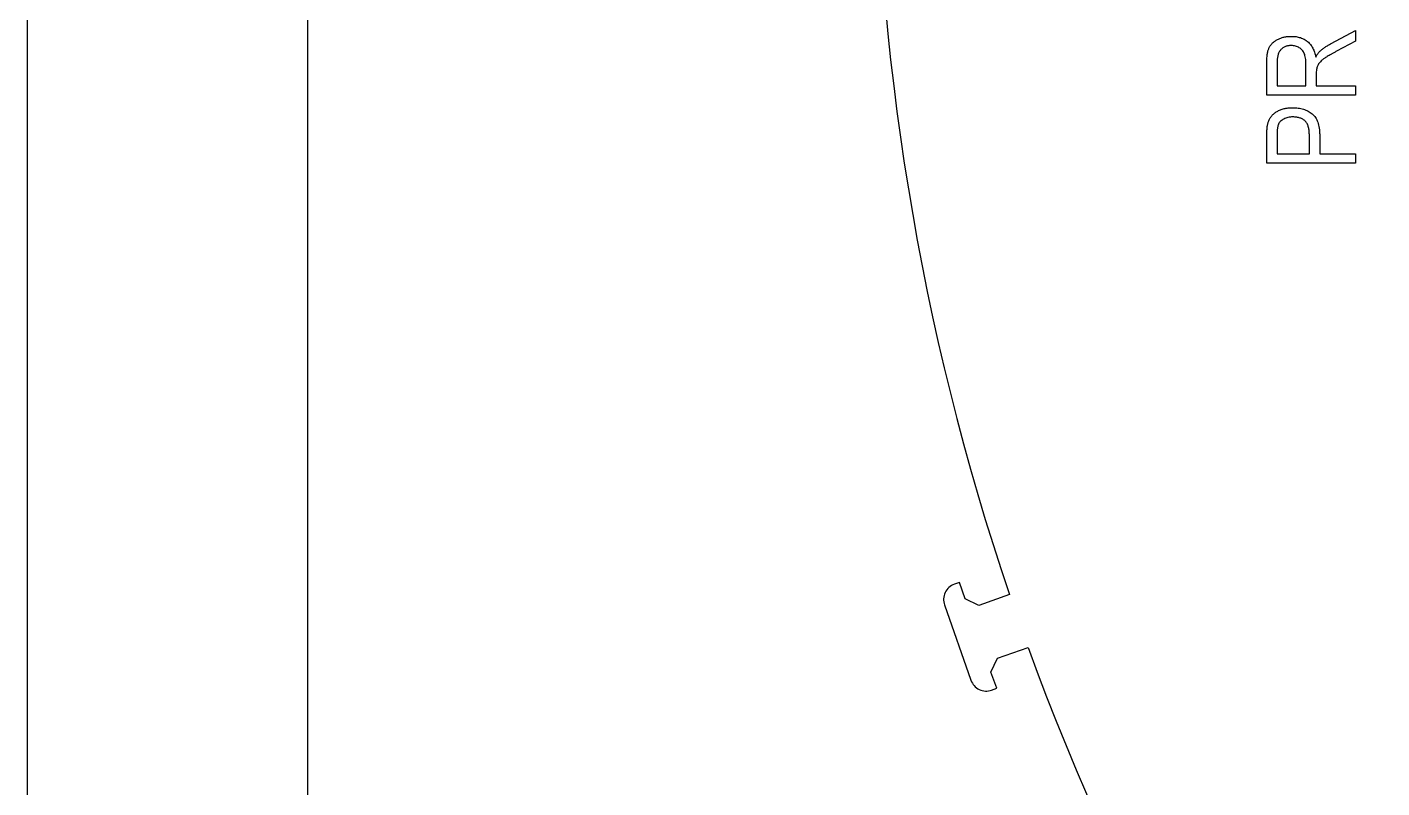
# Model space of a CAD drawing. Extents: x 11 to 185, y 6 to 281.
# Drawn here: x 19.2 to 82.1, y 75.5 to 110.8 of the extents above; entities that cross this region are included whole.
import ezdxf

# ---------------------------------------------------------------- set-up
doc = ezdxf.new("R2010")
doc.units = 0
doc.layers.get('0').update_dxf_attribs({"linetype": 'CONTINUOUS'})

msp = doc.modelspace()

# ---------------------------------------------------------------- linework, layer by layer
at = {"color": 7}
for points in [[(19.202424, 137.240297), (19.202424, 72.127275)], [(32.202408, 137.240297), (32.202408, 72.127275)], [(79.695725, 109.996827), (80.818948, 110.598047)], [(80.818948, 110.112735), (79.940049, 109.638263)], [(80.818948, 110.598047), (80.818948, 110.112735)], [(76.709638, 107.60946), (76.709638, 109.118762)], [(77.189946, 109.148782), (77.189946, 108.036399), (78.52414, 108.036399)], [(78.52414, 108.036399), (78.52414, 109.037879)], [(79.004448, 108.580917), (79.004448, 108.036399)], [(80.818948, 107.60946), (76.709638, 107.60946)], [(79.004448, 108.036399), (80.818948, 108.036399)], [(80.818948, 108.036399), (80.818948, 107.60946)], [(76.709638, 104.460767), (76.709638, 105.726581)], [(77.189946, 105.773278), (77.189946, 104.887709)], [(78.684242, 104.887709), (78.684242, 105.781617)], [(79.16455, 105.754931), (79.16455, 104.887709)], [(80.818948, 104.460767), (76.709638, 104.460767)], [(77.189946, 104.887709), (78.684242, 104.887709)], [(79.16455, 104.887709), (80.818948, 104.887709)], [(80.818948, 104.887709), (80.818948, 104.460767)], [(62.452136, 85.019086), (62.216363, 84.935956)], [(62.718156, 84.264611), (62.452136, 85.019086)], [(63.355963, 83.959324), (62.718156, 84.264611)], [(64.770606, 84.458111), (63.355963, 83.959324)], [(61.758433, 83.979242), (62.988769, 80.48979)], [(64.220524, 81.507277), (65.635166, 82.006064)], [(63.91524, 80.869469), (64.220524, 81.507277)], [(64.181257, 80.114991), (63.91524, 80.869469)], [(63.945484, 80.031862), (64.181257, 80.114991)]]:
    msp.add_lwpolyline(points, dxfattribs=at)
for points in [[(64.871158, 160.445741), (56.460242, 135.820456), (56.424891, 109.10557), (64.770606, 84.458111)], [(76.893862, 109.925114), (76.919976, 109.959986), (76.949041, 109.992667), (76.980584, 110.022679)], [(76.980584, 110.022679), (77.013819, 110.054294), (77.04982, 110.082943), (77.08732, 110.109402)], [(77.08732, 110.109402), (77.127642, 110.13785), (77.169698, 110.163768), (77.213235, 110.186951)], [(77.213235, 110.186951), (77.258728, 110.21116), (77.305837, 110.232409), (77.354157, 110.250324)], [(77.354157, 110.250324), (77.403664, 110.268686), (77.454437, 110.283542), (77.505922, 110.295353)], [(77.505922, 110.295353), (77.559514, 110.307657), (77.613878, 110.316626), (77.668527, 110.322037)], [(77.668527, 110.322037), (77.72613, 110.327725), (77.784052, 110.329471), (77.841972, 110.331218)], [(77.842033, 110.33121), (77.880416, 110.330416), (77.918799, 110.329358), (77.957109, 110.327029)], [(77.957109, 110.327029), (77.993626, 110.324913), (78.030081, 110.321235), (78.066344, 110.316181)], [(78.066344, 110.316181), (78.101357, 110.311313), (78.136189, 110.305095), (78.170577, 110.296999)], [(78.170577, 110.296999), (78.203467, 110.289273), (78.23595, 110.279854), (78.268139, 110.269483)], [(78.268139, 110.269483), (78.299723, 110.259323), (78.331026, 110.248263), (78.361535, 110.235293)], [(78.361535, 110.235293), (78.391163, 110.222699), (78.420042, 110.208329), (78.448257, 110.192767)], [(78.448257, 110.192767), (78.476245, 110.177315), (78.503579, 110.160723), (78.529976, 110.142734)], [(78.529976, 110.142734), (78.556197, 110.124848), (78.58152, 110.105608), (78.605859, 110.085198)], [(78.605859, 110.085198), (78.63028, 110.064719), (78.653733, 110.043049), (78.675902, 110.020155)], [(78.675902, 110.020155), (78.697968, 109.997374), (78.718778, 109.97335), (78.738444, 109.948442)], [(79.553967, 109.916777), (79.600478, 109.944709), (79.648103, 109.970768), (79.695725, 109.996827)], [(76.717073, 109.339739), (76.719454, 109.372868), (76.722549, 109.405954), (76.726254, 109.438969)], [(76.726254, 109.438969), (76.729693, 109.469639), (76.733688, 109.500251), (76.738768, 109.530694)], [(76.738768, 109.530694), (76.743425, 109.558661), (76.748981, 109.586482), (76.755437, 109.61408)], [(76.755437, 109.61408), (76.761337, 109.639295), (76.768031, 109.664312), (76.77544, 109.68913)], [(76.77544, 109.68913), (76.782345, 109.712228), (76.789886, 109.735127), (76.798802, 109.757508)], [(76.798802, 109.757508), (76.806925, 109.777961), (76.816185, 109.797976), (76.826319, 109.817545)], [(76.826319, 109.817545), (76.845792, 109.855182), (76.868441, 109.891184), (76.893862, 109.925114)], [(77.21496, 109.403956), (77.209483, 109.377683), (77.204562, 109.351296), (77.200779, 109.32474)], [(77.233296, 109.478172), (77.225861, 109.453804), (77.220146, 109.428925), (77.21496, 109.403956)], [(77.258325, 109.545715), (77.248827, 109.523622), (77.240307, 109.50113), (77.233296, 109.478172)], [(77.288345, 109.607421), (77.277259, 109.587418), (77.267364, 109.566752), (77.258325, 109.545715)], [(77.324201, 109.664124), (77.311131, 109.645947), (77.299172, 109.626992), (77.288345, 109.607421)], [(77.365061, 109.714156), (77.350403, 109.698387), (77.336785, 109.681621), (77.324201, 109.664124)], [(77.410924, 109.758352), (77.394969, 109.744303), (77.37951, 109.729711), (77.365061, 109.714156)], [(77.46012, 109.797543), (77.442923, 109.785557), (77.42668, 109.772222), (77.410924, 109.758352)], [(77.514323, 109.830065), (77.495643, 109.820249), (77.477403, 109.809586), (77.46012, 109.797543)], [(77.571859, 109.856748), (77.552227, 109.848943), (77.533055, 109.839921), (77.514323, 109.830065)], [(77.634399, 109.877598), (77.613206, 109.871697), (77.592277, 109.864871), (77.571859, 109.856748)], [(77.700275, 109.892599), (77.678076, 109.888763), (77.656111, 109.883657), (77.634399, 109.877598)], [(77.770321, 109.900934), (77.746852, 109.899346), (77.723447, 109.896595), (77.700275, 109.892599)], [(77.844534, 109.904268), (77.819769, 109.903474), (77.795027, 109.90268), (77.770321, 109.900934)], [(77.947099, 109.898433), (77.913132, 109.902508), (77.878832, 109.903381), (77.844531, 109.904281)], [(78.042992, 109.879251), (78.011462, 109.887797), (77.979431, 109.894544), (77.947099, 109.898433)], [(78.133051, 109.848398), (78.10391, 109.860966), (78.073687, 109.870941), (78.042992, 109.879251)], [(78.216437, 109.804205), (78.189767, 109.820979), (78.161941, 109.835949), (78.133051, 109.848398)], [(78.290653, 109.750002), (78.26729, 109.769846), (78.242409, 109.787875), (78.216437, 109.804205)], [(78.354026, 109.687463), (78.3345, 109.709873), (78.313291, 109.73078), (78.290653, 109.750002)], [(78.407395, 109.61575), (78.391493, 109.640991), (78.373618, 109.66497), (78.354026, 109.687463)], [(78.449921, 109.534864), (78.437856, 109.562857), (78.423648, 109.589953), (78.407395, 109.61575)], [(78.482441, 109.440638), (78.473737, 109.472732), (78.4631, 109.504331), (78.449921, 109.534864)], [(78.505804, 109.326396), (78.500116, 109.364867), (78.492628, 109.403094), (78.482441, 109.440638)], [(78.738444, 109.948442), (78.758579, 109.922937), (78.777515, 109.896502), (78.795147, 109.869223)], [(78.795147, 109.869223), (78.813139, 109.841392), (78.82976, 109.812685), (78.845177, 109.783337)], [(78.845177, 109.783337), (78.861026, 109.753156), (78.87561, 109.722298), (78.88854, 109.690778)], [(78.88854, 109.690778), (78.901981, 109.657996), (78.913649, 109.6245), (78.924396, 109.590712)], [(78.924396, 109.590712), (78.935614, 109.55547), (78.945827, 109.519913), (78.954416, 109.483977)], [(78.954416, 109.483977), (78.963385, 109.446451), (78.970582, 109.40851), (78.977752, 109.370571)], [(78.977763, 109.370592), (78.993267, 109.398596), (79.008751, 109.426599), (79.025295, 109.453978)], [(79.025295, 109.453978), (79.040244, 109.478717), (79.05605, 109.502953), (79.072825, 109.526525)], [(79.072825, 109.526525), (79.087985, 109.547824), (79.103948, 109.568607), (79.121191, 109.588231)], [(79.121191, 109.588231), (79.136616, 109.605799), (79.153089, 109.622449), (79.169554, 109.639097)], [(79.169554, 109.639097), (79.209747, 109.672397), (79.249942, 109.705698), (79.291299, 109.737495)], [(79.291299, 109.737495), (79.333122, 109.76965), (79.376132, 109.800268), (79.419715, 109.830055)], [(79.419715, 109.830055), (79.46372, 109.860127), (79.508308, 109.889356), (79.553967, 109.916777)], [(79.513941, 109.396442), (79.487588, 109.380117), (79.461492, 109.363388), (79.435558, 109.346409)], [(79.604, 109.450642), (79.573797, 109.432889), (79.54372, 109.414905), (79.513941, 109.396442)], [(79.704898, 109.509014), (79.671135, 109.489779), (79.637493, 109.470343), (79.604, 109.450642)], [(79.816637, 109.571554), (79.77922, 109.551022), (79.741988, 109.530141), (79.704898, 109.509014)], [(79.940049, 109.638263), (79.898838, 109.616171), (79.857629, 109.594057), (79.816637, 109.571554)], [(76.709638, 109.118762), (76.709857, 109.156851), (76.710167, 109.194941), (76.711225, 109.233004)], [(76.711225, 109.233004), (76.712284, 109.268614), (76.7144, 109.304203), (76.717073, 109.339739)], [(77.192444, 109.239684), (77.190857, 109.209419), (77.190327, 109.179105), (77.190063, 109.148792)], [(77.200779, 109.32474), (77.196757, 109.296536), (77.194032, 109.268132), (77.192444, 109.239684)], [(78.519139, 109.192144), (78.516493, 109.237044), (78.512366, 109.281886), (78.505804, 109.326396)], [(78.52414, 109.037879), (78.523081, 109.089327), (78.522023, 109.140775), (78.519139, 109.192144)], [(79.017797, 108.791885), (79.012849, 108.759288), (79.0097, 108.726411), (79.007795, 108.693489)], [(79.035312, 108.877774), (79.02801, 108.849445), (79.022189, 108.820775), (79.017797, 108.791885)], [(79.058648, 108.95032), (79.049097, 108.926772), (79.041636, 108.902407), (79.035312, 108.877774)], [(79.092004, 109.017032), (79.079357, 108.995601), (79.068007, 108.973358), (79.058648, 108.95032)], [(79.137867, 109.084575), (79.121225, 109.063038), (79.105847, 109.040501), (79.092004, 109.017032)], [(79.19707, 109.152951), (79.176248, 109.131123), (79.156293, 109.108446), (79.137867, 109.084575)], [(79.268783, 109.222164), (79.243992, 109.200018), (79.220012, 109.177005), (79.19707, 109.152951)], [(79.312979, 109.259687), (79.297898, 109.247622), (79.283203, 109.235028), (79.268783, 109.222164)], [(79.368848, 109.30138), (79.349851, 109.287992), (79.331121, 109.274205), (79.312979, 109.259687)], [(79.435558, 109.346409), (79.413121, 109.331725), (79.39079, 109.316826), (79.368848, 109.30138)], [(79.007795, 108.693489), (79.005679, 108.656003), (79.005044, 108.618459), (79.004462, 108.580917)], [(77.116567, 106.803941), (77.1394, 106.819763), (77.16279, 106.834699), (77.186613, 106.84897)], [(77.186613, 106.84897), (77.210849, 106.863496), (77.235521, 106.877305), (77.260826, 106.88983)], [(77.260826, 106.88983), (77.286702, 106.902636), (77.313232, 106.914092), (77.340045, 106.924853)], [(77.340045, 106.924853), (77.367236, 106.935754), (77.39471, 106.945967), (77.422597, 106.954872)], [(77.422597, 106.954872), (77.451434, 106.96408), (77.48071, 106.971912), (77.510153, 106.979055)], [(77.510153, 106.979055), (77.540263, 106.986358), (77.570547, 106.992893), (77.601045, 106.998238)], [(77.601045, 106.998238), (77.63283, 107.003794), (77.66485, 107.008001), (77.696941, 107.011573)], [(77.696941, 107.011573), (77.729945, 107.01525), (77.763029, 107.018214), (77.79617, 107.019907)], [(77.79617, 107.019907), (77.830871, 107.021759), (77.865637, 107.022024), (77.900403, 107.022288)], [(77.900403, 107.022415), (77.946022, 107.021622), (77.991639, 107.021092), (78.037158, 107.018235)], [(78.037158, 107.018235), (78.080664, 107.015589), (78.124079, 107.011091), (78.167243, 107.0049)], [(78.167243, 107.0049), (78.208651, 106.998947), (78.249825, 106.991459), (78.290655, 106.982384)], [(78.290655, 106.982384), (78.329957, 106.973653), (78.36894, 106.963466), (78.407398, 106.951531)], [(78.407398, 106.951531), (78.444947, 106.939889), (78.481994, 106.926581), (78.5183, 106.911505)], [(78.5183, 106.911505), (78.553794, 106.896767), (78.588582, 106.880316), (78.622536, 106.862305)], [(78.622536, 106.862305), (78.6559, 106.844605), (78.688457, 106.825401), (78.720098, 106.804769)], [(76.740488, 106.193547), (76.744272, 106.21728), (76.748611, 106.240953), (76.753823, 106.264426)], [(76.753823, 106.264426), (76.758612, 106.286016), (76.764168, 106.30745), (76.770492, 106.328635)], [(76.770492, 106.328635), (76.77618, 106.347659), (76.782504, 106.366503), (76.788828, 106.385338)], [(76.788857, 106.385338), (76.798091, 106.409177), (76.807325, 106.433037), (76.81804, 106.456218)], [(76.81804, 106.456218), (76.828729, 106.479342), (76.840927, 106.501797), (76.853897, 106.52376)], [(76.853897, 106.52376), (76.866702, 106.545403), (76.880249, 106.566596), (76.894756, 106.587136)], [(76.894756, 106.587136), (76.909388, 106.607853), (76.924945, 106.627922), (76.941455, 106.647173)], [(76.941455, 106.647173), (76.958097, 106.666593), (76.975703, 106.685162), (76.993988, 106.703042)], [(76.993988, 106.703042), (77.012721, 106.721351), (77.032152, 106.73893), (77.052358, 106.755578)], [(77.052358, 106.755578), (77.073048, 106.772617), (77.094535, 106.78868), (77.116567, 106.803941)], [(77.239974, 106.22857), (77.234735, 106.214097), (77.23037, 106.19931), (77.226639, 106.184377)], [(77.255822, 106.266096), (77.249922, 106.253846), (77.244604, 106.241331), (77.239974, 106.22857)], [(77.295015, 106.331972), (77.280013, 106.311255), (77.266908, 106.289141), (77.255822, 106.266096)], [(77.348382, 106.392842), (77.328855, 106.374189), (77.310866, 106.353853), (77.295015, 106.331972)], [(77.415924, 106.447878), (77.392218, 106.43105), (77.369403, 106.412924), (77.348382, 106.392842)], [(77.497646, 106.498744), (77.469423, 106.483425), (77.442124, 106.466457), (77.415924, 106.447878)], [(77.590205, 106.541273), (77.558403, 106.529367), (77.52751, 106.514974), (77.497646, 106.498744)], [(77.691938, 106.57129), (77.657418, 106.563406), (77.623321, 106.553669), (77.590205, 106.541273)], [(77.802841, 106.589626), (77.765571, 106.585948), (77.728519, 106.579651), (77.691938, 106.57129)], [(77.922919, 106.595473), (77.882808, 106.594415), (77.8427, 106.593621), (77.802841, 106.589626)], [(78.015489, 106.592129), (77.984686, 106.594245), (77.953807, 106.594801), (77.92293, 106.595462)], [(78.102211, 106.582948), (78.073425, 106.587102), (78.04449, 106.590224), (78.015489, 106.592129)], [(78.182264, 106.567946), (78.155858, 106.574243), (78.129096, 106.579058), (78.102211, 106.582948)], [(78.256477, 106.546276), (78.232082, 106.554664), (78.207333, 106.561966), (78.182264, 106.567946)], [(78.325689, 106.518757), (78.303094, 106.529102), (78.279964, 106.538204), (78.256477, 106.546276)], [(78.388229, 106.485404), (78.368173, 106.497892), (78.347184, 106.508899), (78.325689, 106.518757)], [(78.444098, 106.445378), (78.426212, 106.459744), (78.407667, 106.473281), (78.388229, 106.485404)], [(78.494964, 106.399515), (78.479063, 106.415892), (78.461915, 106.431056), (78.444098, 106.445378)], [(78.53916, 106.346979), (78.525561, 106.36542), (78.510897, 106.383087), (78.494964, 106.399515)], [(78.577517, 106.287776), (78.565954, 106.308255), (78.553122, 106.32803), (78.53916, 106.346979)], [(78.610037, 106.221066), (78.600406, 106.243874), (78.589664, 106.266223), (78.577517, 106.287776)], [(78.636723, 106.147684), (78.62905, 106.172555), (78.62016, 106.197069), (78.610037, 106.221066)], [(78.720098, 106.804769), (78.751782, 106.784105), (78.782545, 106.762023), (78.811824, 106.73806)], [(78.811824, 106.73806), (78.841063, 106.714141), (78.868823, 106.688329), (78.894376, 106.66051)], [(78.894376, 106.66051), (78.920491, 106.632076), (78.944314, 106.601535), (78.966089, 106.569618)], [(78.966089, 106.569618), (78.988658, 106.53654), (79.009028, 106.501983), (79.026962, 106.466219)], [(79.026962, 106.466219), (79.045774, 106.428688), (79.061913, 106.389828), (79.076161, 106.35031)], [(79.076161, 106.35031), (79.091428, 106.307921), (79.104551, 106.264776), (79.115351, 106.221061)], [(79.115351, 106.221061), (79.126966, 106.174058), (79.135909, 106.126401), (79.14287, 106.078469)], [(76.709638, 105.726581), (76.709603, 105.762723), (76.709569, 105.798866), (76.710432, 105.834984)], [(76.710432, 105.834984), (76.711225, 105.868353), (76.712813, 105.901701), (76.714612, 105.935049)], [(76.714612, 105.935049), (76.716199, 105.966207), (76.717866, 105.997361), (76.720459, 106.028442)], [(76.720459, 106.028442), (76.72284, 106.057408), (76.726095, 106.086306), (76.72964, 106.115164)], [(76.72964, 106.115164), (76.732842, 106.141358), (76.736334, 106.167499), (76.740488, 106.193547)], [(77.190761, 105.859167), (77.189968, 105.830547), (77.189968, 105.801914), (77.189968, 105.773278)], [(77.194095, 105.93755), (77.192772, 105.911435), (77.191423, 105.885308), (77.190761, 105.859167)], [(77.199096, 106.009262), (77.196979, 105.985397), (77.195418, 105.961481), (77.194095, 105.93755)], [(77.20661, 106.074305), (77.203647, 106.052688), (77.201107, 106.030995), (77.199096, 106.009262)], [(77.215791, 106.132674), (77.212325, 106.113281), (77.209309, 106.09382), (77.20661, 106.074305)], [(77.226639, 106.184377), (77.222379, 106.167285), (77.218913, 106.15001), (77.215791, 106.132674)], [(78.657572, 106.066801), (78.651777, 106.094045), (78.644925, 106.121075), (78.636723, 106.147684)], [(78.672574, 105.978409), (78.66879, 106.008061), (78.663789, 106.037554), (78.657572, 106.066801)], [(78.680908, 105.88335), (78.67932, 105.915116), (78.676595, 105.946852), (78.672574, 105.978409)], [(78.684242, 105.781617), (78.683448, 105.81554), (78.682654, 105.849464), (78.680908, 105.88335)], [(79.14287, 106.078469), (79.150332, 106.02701), (79.155518, 105.975237), (79.158719, 105.923368)], [(79.158719, 105.923368), (79.162185, 105.867297), (79.163376, 105.811113), (79.164566, 105.754926)], [(62.216363, 84.935956), (62.028768, 84.869813), (61.875136, 84.731857), (61.789254, 84.55244)], [(61.789254, 84.55244), (61.703376, 84.373021), (61.69229, 84.166836), (61.758433, 83.979242)], [(65.635166, 82.006064), (74.564362, 57.544043), (91.334593, 36.722767), (113.332551, 22.786818)], [(62.988769, 80.48979), (63.054913, 80.302197), (63.192869, 80.148562), (63.372286, 80.062683)], [(63.372286, 80.062683), (63.551705, 79.976805), (63.757889, 79.965719), (63.945484, 80.031862)]]:
    msp.add_open_spline(points, degree=3, dxfattribs=at)

doc.saveas('drawing.dxf')
